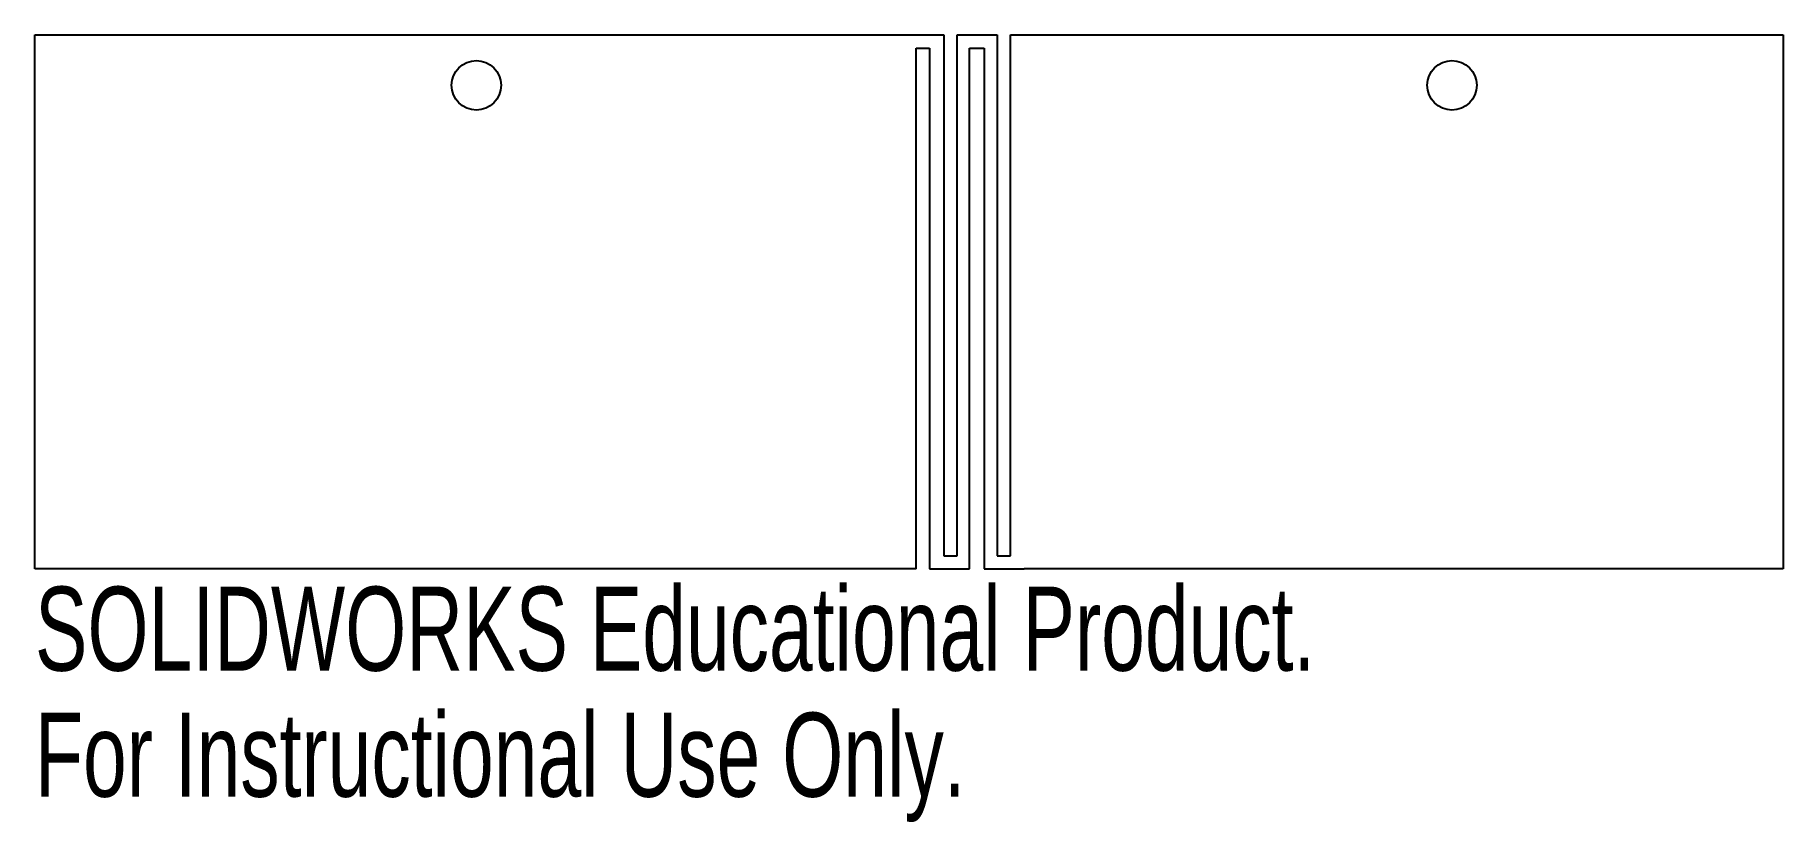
# Model space of a CAD drawing. Header units: inches. Extents: x -0.79 to 3.17, y -0.57 to 1.21.
import ezdxf

# ---------------------------------------------------------------- set-up
doc = ezdxf.new("R2010")
doc.units = ezdxf.units.IN
doc.header["$MEASUREMENT"] = 0
doc.styles.add('SLDTEXTSTYLE0', font='TXT', dxfattribs={"width": 0.7})

msp = doc.modelspace()

# ---------------------------------------------------------------- linework, layer by layer
at = {"color": 7, "linetype": 'Continuous'}
for p, q in [((-0.7867, 0), (-0.7867, 1.2099)), ((-0.7867, 1.2099), (1.2424, 1.2099)), ((1.2424, 1.2099), (1.2726, 1.2099)), ((1.2726, 1.2099), (1.2726, 0.0302)), ((1.3028, 0.0302), (1.3028, 1.2099)), ((1.3028, 1.2099), (1.3936, 1.2099)), ((1.3936, 1.2099), (1.3936, 0.0302)), ((1.4238, 0.0302), (1.4238, 1.2099)), ((1.4238, 1.2099), (3.1738, 1.2099)), ((3.1738, 1.2099), (3.1738, 0)), ((1.2099, 0), (1.2099, 1.1797)), ((1.2099, 1.1797), (1.2402, 1.1797)), ((1.2402, 1.1797), (1.2402, 0)), ((1.3309, 0), (1.3309, 1.1797)), ((1.3309, 1.1797), (1.364, 1.1797)), ((1.364, 1.1797), (1.364, 0)), ((1.2099, 0), (-0.7867, 0)), ((1.2402, 0), (1.3309, 0)), ((1.2726, 0.0302), (1.3028, 0.0302)), ((1.364, 0), (1.4547, 0)), ((1.3936, 0.0302), (1.4238, 0.0302)), ((3.1738, 0), (1.4547, 0))]:
    msp.add_line(p, q, dxfattribs=at)
for centre in [(0.2133, 1.0959), (2.4238, 1.0959)]:
    msp.add_circle(centre, 0.056, dxfattribs=at)

# ---------------------------------------------------------------- texts
at = {"color": 7, "linetype": 'Continuous', "char_height": 0.1903, "attachment_point": 1, "style": 'SLDTEXTSTYLE0'}
for s, insert in [('SOLIDWORKS Educational Product.', (-0.7867, -0.0401)), ('For Instructional Use Only.', (-0.7867, -0.3256))]:
    msp.add_mtext(s, dxfattribs=dict(at, insert=insert))

doc.saveas('drawing.dxf')
